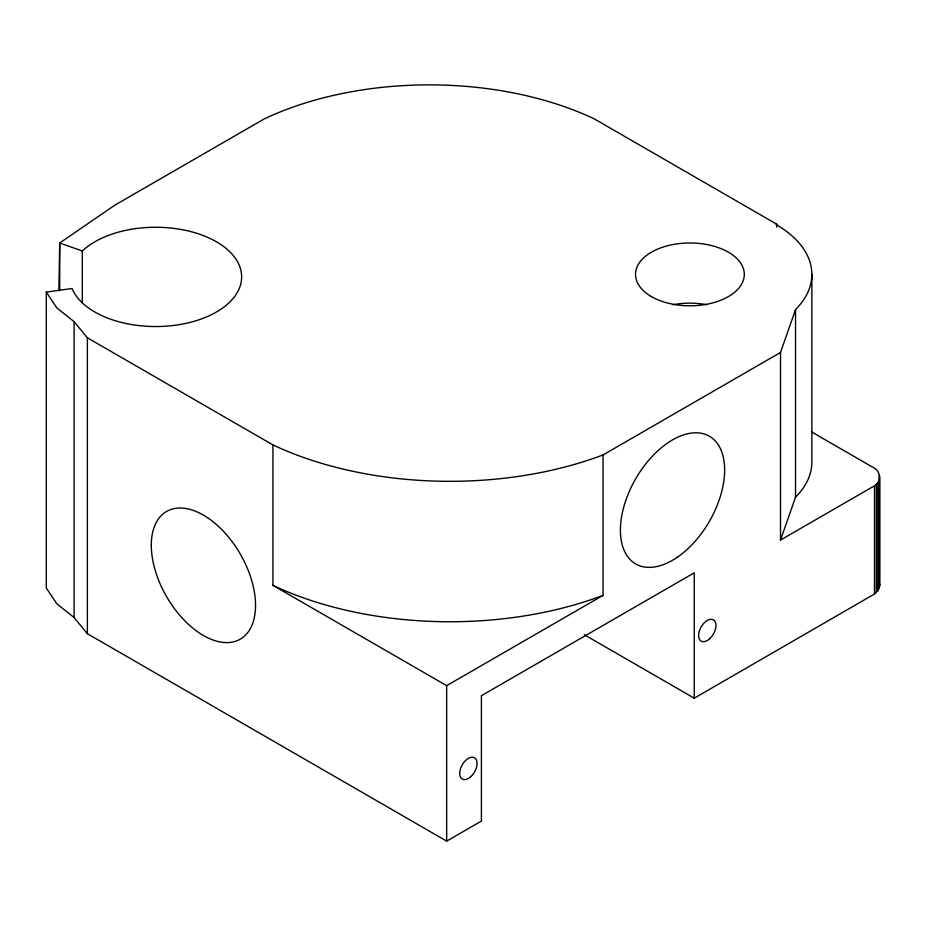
<?xml version="1.0" encoding="UTF-8"?>
<svg xmlns="http://www.w3.org/2000/svg" width="926" height="926" viewBox="0 0 926 926"><rect width="100%" height="100%" fill="white"/><g stroke="black" fill="none" stroke-linecap="round" stroke-linejoin="round"><path stroke-width="1.39" d="M58.87 290.614L59.715 242.994L114.639 205.283L264.234 118.91A260.472 150.382 0 0 1 594.342 118.91L776.775 224.231L776.775 227.125M811.523 431.875L872.327 466.982C881.691 470.431 881.691 483.603 872.327 487.041L780.514 540.055L780.514 352.47L795.527 309.597A121.966 70.422 0 0 0 776.15 224.59L776.775 224.231M584.248 634.692L694.245 698.192L874.491 593.994L877.779 590.8L879.7 585.348L879.7 477.017M780.514 540.055L795.527 497.181A121.966 70.422 0 0 0 811.87 461.97L811.87 274.385M59.715 290.637L59.715 242.994L82.298 250.981A86.002 49.645 0 0 1 217.992 242.705A86.002 49.645 0 0 1 196.717 320.512A86.002 49.645 0 0 1 72.031 288.518L46.3 292.084L56.833 307.907L74.103 321.623L87.38 337.793L272.927 444.908A279.71 161.494 0 0 0 603.034 454.944L780.514 352.47M272.927 444.908L272.927 585.348L446.668 685.657L603.034 595.383L603.034 454.944M46.3 292.084L46.3 587.998L56.833 603.821L74.103 617.538L87.38 633.708L446.668 841.132L481.416 821.073L481.416 695.692L694.245 572.812L694.245 698.192M879.48 583.484L879.7 585.348M879.48 475.154L879.48 587.211M878.843 480.698L878.843 589.04M877.779 482.458L877.779 590.8M876.32 484.124L876.32 592.466M874.491 485.664L874.491 593.994M795.527 309.597L795.527 497.181M446.668 685.657L446.668 841.132M87.38 337.793L87.38 633.708M82.298 250.981L82.298 302.941M74.103 321.623L74.103 617.538M603.034 595.383A279.71 161.494 0 0 1 272.927 585.348M673.098 304.7A54.402 31.415 0 0 1 706.7 304.7M151.297 545.229A73.71 42.561 60 0 0 229.486 642.482A73.71 42.561 60 0 0 229.486 538.237A73.71 42.561 60 0 0 151.297 545.229M677.496 557.128A73.71 42.561 -60 0 0 714.976 440.649A73.71 42.561 -60 0 0 625.108 502.471A73.71 42.561 -60 0 0 677.496 557.128M709.524 638.882A12.281 7.095 -60 0 0 713.414 619.853A12.281 7.095 -60 0 0 698.887 632.736A12.281 7.095 -60 0 0 709.524 638.882M470.628 776.798A12.281 7.095 -60 0 0 474.529 757.769A12.281 7.095 -60 0 0 459.99 770.663A12.281 7.095 -60 0 0 470.628 776.798M651.429 296.598A54.402 31.415 0 0 0 742.455 282.523A54.402 31.415 0 0 0 675.818 244.047A54.402 31.415 0 0 0 651.429 296.598"/></g></svg>
